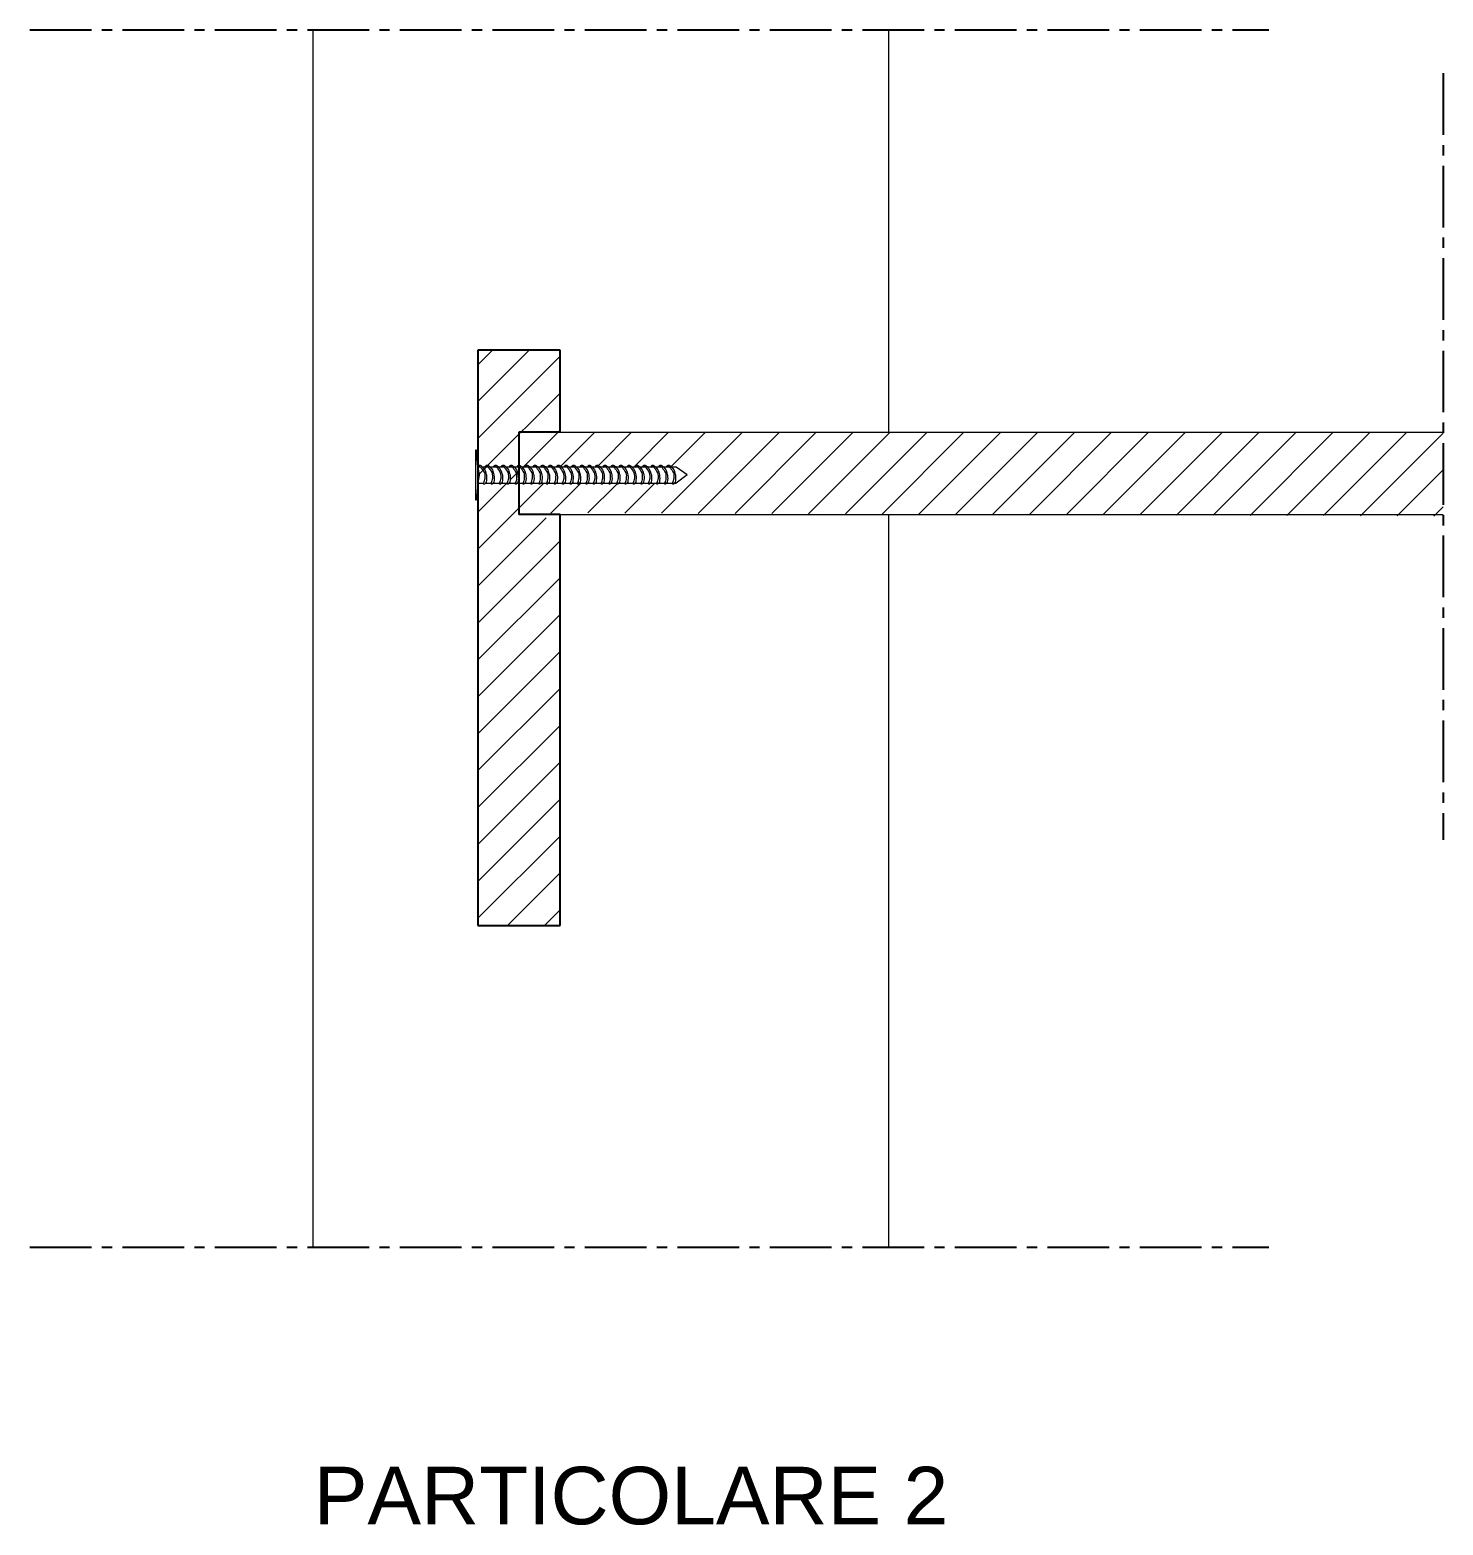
# Model space of a CAD drawing. Header units: centimetres. Extents: x 917 to 2835, y -35184 to -3253.
# Drawn here: x 916.71 to 933.89, y -3344.57 to -3326.37 of the extents above; entities that cross this region are included whole.
import ezdxf

# ---------------------------------------------------------------- set-up
doc = ezdxf.new("R2010")
doc.units = ezdxf.units.CM
doc.linetypes.add('CENTER2', pattern=[1.125, 0.75, -0.125, 0.125, -0.125])
for name, color, linetype, lineweight in [('A-SECT C-MCUT', 9, 'Continuous', 25), ('mobili', 7, 'Continuous', 20), ('sezione', 2, 'Continuous', 25), ('viti', 3, 'Continuous', 20)]:
    doc.layers.add(name, color=color, linetype=linetype, lineweight=lineweight)
doc.layers.add('G-ANNO-TEXT', color=3, linetype='Continuous')
doc.styles.add('stile2', font='calibril.ttf', dxfattribs={"height": 0.5})

msp = doc.modelspace()

# ---------------------------------------------------------------- hatches: boundary and pattern name
at = {"layer": 'mobili'}
h = msp.add_hatch(dxfattribs=at)
h.set_pattern_fill('ANSI31', color=256, scale=0.1)
edge = h.paths.add_edge_path()
edge.add_line((923.153, -3332.31), (922.653, -3332.31))
edge.add_line((922.653, -3332.31), (922.653, -3331.693))
edge.add_line((922.653, -3331.693), (922.498, -3331.693))
edge.add_line((922.498, -3331.693), (922.523, -3331.723))
edge.add_line((922.523, -3331.723), (922.532, -3331.743))
edge.add_line((922.532, -3331.743), (922.54, -3331.77))
edge.add_line((922.54, -3331.77), (922.545, -3331.788))
edge.add_line((922.545, -3331.788), (922.548, -3331.829))
edge.add_line((922.548, -3331.829), (922.546, -3331.852))
edge.add_line((922.546, -3331.852), (922.543, -3331.876))
edge.add_line((922.543, -3331.876), (922.523, -3331.907))
edge.add_line((922.523, -3331.907), (922.501, -3331.891))
edge.add_line((922.501, -3331.891), (922.512, -3331.885))
edge.add_line((922.512, -3331.885), (922.516, -3331.874))
edge.add_line((922.516, -3331.874), (922.52, -3331.86))
edge.add_line((922.52, -3331.86), (922.524, -3331.845))
edge.add_line((922.524, -3331.845), (922.526, -3331.833))
edge.add_line((922.526, -3331.833), (922.527, -3331.798))
edge.add_line((922.527, -3331.798), (922.524, -3331.778))
edge.add_line((922.524, -3331.778), (922.521, -3331.764))
edge.add_line((922.521, -3331.764), (922.51, -3331.745))
edge.add_line((922.51, -3331.745), (922.5, -3331.727))
edge.add_line((922.5, -3331.727), (922.488, -3331.713))
edge.add_line((922.488, -3331.713), (922.479, -3331.698))
edge.add_line((922.479, -3331.698), (922.475, -3331.693))
edge.add_line((922.475, -3331.693), (922.404, -3331.693))
edge.add_line((922.404, -3331.693), (922.429, -3331.723))
edge.add_line((922.429, -3331.723), (922.439, -3331.743))
edge.add_line((922.439, -3331.743), (922.447, -3331.77))
edge.add_line((922.447, -3331.77), (922.452, -3331.788))
edge.add_line((922.452, -3331.788), (922.455, -3331.829))
edge.add_line((922.455, -3331.829), (922.453, -3331.852))
edge.add_line((922.453, -3331.852), (922.45, -3331.876))
edge.add_line((922.45, -3331.876), (922.43, -3331.907))
edge.add_line((922.43, -3331.907), (922.408, -3331.891))
edge.add_line((922.408, -3331.891), (922.418, -3331.885))
edge.add_line((922.418, -3331.885), (922.423, -3331.874))
edge.add_line((922.423, -3331.874), (922.426, -3331.86))
edge.add_line((922.426, -3331.86), (922.43, -3331.845))
edge.add_line((922.43, -3331.845), (922.433, -3331.833))
edge.add_line((922.433, -3331.833), (922.433, -3331.798))
edge.add_line((922.433, -3331.798), (922.431, -3331.778))
edge.add_line((922.431, -3331.778), (922.427, -3331.764))
edge.add_line((922.427, -3331.764), (922.416, -3331.745))
edge.add_line((922.416, -3331.745), (922.406, -3331.727))
edge.add_line((922.406, -3331.727), (922.395, -3331.713))
edge.add_line((922.395, -3331.713), (922.386, -3331.698))
edge.add_line((922.386, -3331.698), (922.382, -3331.693))
edge.add_line((922.382, -3331.693), (922.303, -3331.693))
edge.add_line((922.303, -3331.693), (922.328, -3331.723))
edge.add_line((922.328, -3331.723), (922.337, -3331.743))
edge.add_line((922.337, -3331.743), (922.345, -3331.77))
edge.add_line((922.345, -3331.77), (922.35, -3331.788))
edge.add_line((922.35, -3331.788), (922.353, -3331.829))
edge.add_line((922.353, -3331.829), (922.351, -3331.852))
edge.add_line((922.351, -3331.852), (922.348, -3331.876))
edge.add_line((922.348, -3331.876), (922.328, -3331.907))
edge.add_line((922.328, -3331.907), (922.306, -3331.891))
edge.add_line((922.306, -3331.891), (922.317, -3331.885))
edge.add_line((922.317, -3331.885), (922.321, -3331.874))
edge.add_line((922.321, -3331.874), (922.324, -3331.86))
edge.add_line((922.324, -3331.86), (922.328, -3331.845))
edge.add_line((922.328, -3331.845), (922.331, -3331.833))
edge.add_line((922.331, -3331.833), (922.332, -3331.798))
edge.add_line((922.332, -3331.798), (922.329, -3331.778))
edge.add_line((922.329, -3331.778), (922.326, -3331.764))
edge.add_line((922.326, -3331.764), (922.315, -3331.745))
edge.add_line((922.315, -3331.745), (922.305, -3331.727))
edge.add_line((922.305, -3331.727), (922.293, -3331.713))
edge.add_line((922.293, -3331.713), (922.284, -3331.698))
edge.add_line((922.284, -3331.698), (922.28, -3331.693))
edge.add_line((922.28, -3331.693), (922.244, -3331.693))
edge.add_line((922.244, -3331.693), (922.253, -3331.672))
edge.add_line((922.253, -3331.672), (922.27, -3331.668))
edge.add_line((922.27, -3331.668), (922.285, -3331.675))
edge.add_line((922.285, -3331.675), (922.297, -3331.688))
edge.add_line((922.297, -3331.688), (922.301, -3331.693))
edge.add_line((922.301, -3331.693), (922.346, -3331.693))
edge.add_line((922.346, -3331.693), (922.355, -3331.672))
edge.add_line((922.355, -3331.672), (922.372, -3331.668))
edge.add_line((922.372, -3331.668), (922.387, -3331.675))
edge.add_line((922.387, -3331.675), (922.399, -3331.688))
edge.add_line((922.399, -3331.688), (922.403, -3331.693))
edge.add_line((922.403, -3331.693), (922.439, -3331.693))
edge.add_line((922.439, -3331.693), (922.449, -3331.672))
edge.add_line((922.449, -3331.672), (922.465, -3331.668))
edge.add_line((922.465, -3331.668), (922.48, -3331.675))
edge.add_line((922.48, -3331.675), (922.492, -3331.688))
edge.add_line((922.492, -3331.688), (922.496, -3331.693))
edge.add_line((922.496, -3331.693), (922.633, -3331.693))
edge.add_line((922.633, -3331.693), (922.653, -3331.682))
edge.add_line((922.653, -3331.682), (922.653, -3331.27))
edge.add_line((922.653, -3331.27), (923.153, -3331.27))
edge.add_line((923.153, -3331.27), (923.153, -3330.27))
edge.add_line((923.153, -3330.27), (922.153, -3330.27))
edge.add_line((922.153, -3330.27), (922.153, -3331.693))
edge.add_arc((921.934, -3331.79), 0.239, -24.0633, 24.0633, ccw=False)
edge.add_line((922.153, -3331.888), (922.153, -3337.27))
edge.add_line((922.153, -3337.27), (923.153, -3337.27))
edge.add_line((923.153, -3337.27), (923.153, -3332.31))
h.paths.add_polyline_path([(933.893, -3332.289), (933.893, -3331.27), (922.653, -3331.27), (922.653, -3331.654), (922.684, -3331.688), (922.689, -3331.693), (922.712, -3331.693), (922.755, -3331.663), (922.767, -3331.675), (922.787, -3331.693), (922.81, -3331.693), (922.853, -3331.663), (922.865, -3331.675), (922.885, -3331.693), (922.902, -3331.693), (922.945, -3331.663), (922.957, -3331.675), (922.977, -3331.693), (922.998, -3331.693), (923.04, -3331.663), (923.052, -3331.675), (923.073, -3331.693), (923.095, -3331.693), (923.138, -3331.663), (923.15, -3331.675), (923.171, -3331.693), (923.189, -3331.693), (923.231, -3331.663), (923.243, -3331.675), (923.264, -3331.693), (923.279, -3331.693), (923.322, -3331.663), (923.334, -3331.675), (923.354, -3331.693), (923.382, -3331.693), (923.424, -3331.663), (923.436, -3331.675), (923.457, -3331.693), (923.472, -3331.693), (923.515, -3331.663), (923.527, -3331.675), (923.547, -3331.693), (923.568, -3331.693), (923.61, -3331.663), (923.622, -3331.675), (923.643, -3331.693), (923.662, -3331.693), (923.704, -3331.663), (923.716, -3331.675), (923.737, -3331.693), (923.758, -3331.693), (923.801, -3331.663), (923.812, -3331.675), (923.833, -3331.693), (923.857, -3331.693), (923.899, -3331.663), (923.911, -3331.675), (923.932, -3331.693), (923.955, -3331.693), (923.998, -3331.663), (924.01, -3331.675), (924.03, -3331.693), (924.051, -3331.693), (924.094, -3331.663), (924.106, -3331.675), (924.126, -3331.693), (924.142, -3331.693), (924.185, -3331.663), (924.197, -3331.675), (924.217, -3331.693), (924.242, -3331.693), (924.285, -3331.663), (924.297, -3331.675), (924.317, -3331.693), (924.338, -3331.693), (924.381, -3331.663), (924.393, -3331.675), (924.413, -3331.693), (924.435, -3331.693), (924.478, -3331.663), (924.49, -3331.675), (924.51, -3331.693), (924.564, -3331.693), (924.7, -3331.789), (924.532, -3331.911), (924.543, -3331.895), (924.533, -3331.903), (924.457, -3331.89), (924.457, -3331.888), (924.45, -3331.888), (924.446, -3331.895), (924.437, -3331.903), (924.361, -3331.89), (924.361, -3331.888), (924.354, -3331.888), (924.35, -3331.895), (924.34, -3331.903), (924.261, -3331.89), (924.261, -3331.888), (924.254, -3331.888), (924.25, -3331.895), (924.241, -3331.903), (924.162, -3331.89), (924.159, -3331.895), (924.15, -3331.903), (924.074, -3331.89), (924.074, -3331.888), (924.067, -3331.888), (924.063, -3331.895), (924.053, -3331.903), (923.976, -3331.89), (923.976, -3331.888), (923.969, -3331.888), (923.964, -3331.895), (923.955, -3331.903), (923.877, -3331.89), (923.877, -3331.888), (923.87, -3331.888), (923.865, -3331.895), (923.856, -3331.903), (923.78, -3331.89), (923.781, -3331.888), (923.774, -3331.888), (923.769, -3331.895), (923.76, -3331.903), (923.685, -3331.891), (923.685, -3331.888), (923.68, -3331.888), (923.675, -3331.895), (923.666, -3331.903), (923.591, -3331.891), (923.591, -3331.888), (923.584, -3331.888), (923.58, -3331.895), (923.57, -3331.903), (923.492, -3331.89), (923.489, -3331.895), (923.48, -3331.903), (923.468, -3331.901), (923.469, -3331.897), (923.463, -3331.888), (923.391, -3331.888), (923.387, -3331.895), (923.378, -3331.903), (923.299, -3331.89), (923.296, -3331.895), (923.287, -3331.903), (923.206, -3331.89), (923.203, -3331.895), (923.194, -3331.903), (923.116, -3331.89), (923.117, -3331.888), (923.11, -3331.888), (923.105, -3331.895), (923.096, -3331.903), (923.084, -3331.901), (923.085, -3331.897), (923.079, -3331.888), (923.014, -3331.888), (923.01, -3331.895), (923.001, -3331.903), (922.921, -3331.89), (922.918, -3331.895), (922.909, -3331.903), (922.831, -3331.89), (922.831, -3331.888), (922.824, -3331.888), (922.82, -3331.895), (922.811, -3331.903), (922.735, -3331.89), (922.735, -3331.888), (922.728, -3331.888), (922.724, -3331.895), (922.714, -3331.903), (922.653, -3331.893), (922.653, -3332.27), (923.153, -3332.25)])

# ---------------------------------------------------------------- linework, layer by layer
at = {"layer": 'A-SECT C-MCUT', "linetype": 'CENTER2'}
for p, q in [((916.706, -3326.374), (931.773, -3326.374)), ((933.893, -3326.902), (933.893, -3336.23)), ((916.706, -3341.184), (931.773, -3341.184))]:
    msp.add_line(p, q, dxfattribs=at)
at = {"layer": 'mobili'}
for p, q in [((920.153, -3331.679), (920.153, -3326.374)), ((927.153, -3331.27), (927.153, -3326.374)), ((922.653, -3331.27), (922.653, -3332.27)), ((922.653, -3331.27), (933.893, -3331.27)), ((920.153, -3341.184), (920.153, -3331.679)), ((922.653, -3332.27), (933.893, -3332.27)), ((927.153, -3341.184), (927.153, -3332.27))]:
    msp.add_line(p, q, dxfattribs=at)
at = {"layer": 'sezione'}
for p, q in [((922.153, -3330.27), (922.153, -3337.27)), ((923.153, -3330.27), (922.153, -3330.27)), ((923.153, -3331.27), (923.153, -3330.27)), ((923.153, -3331.27), (922.653, -3331.27)), ((922.653, -3331.27), (922.653, -3332.27)), ((923.153, -3332.27), (922.653, -3332.27)), ((923.153, -3337.27), (923.153, -3332.27)), ((922.153, -3337.27), (923.153, -3337.27))]:
    msp.add_line(p, q, dxfattribs=at)
at = {"layer": 'viti'}
for p, q in [((922.125, -3331.488), (922.125, -3332.093)), ((922.139, -3331.488), (922.125, -3331.488)), ((922.153, -3331.693), (922.139, -3331.488)), ((922.187, -3331.693), (922.153, -3331.693)), ((924.564, -3331.693), (922.209, -3331.693)), ((924.7, -3331.789), (924.564, -3331.693)), ((924.7, -3331.789), (924.564, -3331.888)), ((922.153, -3331.888), (922.139, -3332.093)), ((922.153, -3331.888), (922.219, -3331.888)), ((922.248, -3331.888), (924.564, -3331.888)), ((922.125, -3332.093), (922.139, -3332.093))]:
    msp.add_line(p, q, dxfattribs=at)
for points in [[(922.153, -3331.693), (922.155, -3331.684), (922.157, -3331.679), (922.162, -3331.675), (922.168, -3331.67), (922.174, -3331.669), (922.181, -3331.67), (922.189, -3331.674), (922.197, -3331.681), (922.204, -3331.688), (922.215, -3331.699), (922.226, -3331.712), (922.237, -3331.727), (922.245, -3331.743), (922.252, -3331.77), (922.257, -3331.788), (922.259, -3331.812), (922.26, -3331.832), (922.258, -3331.852), (922.255, -3331.876), (922.244, -3331.895), (922.234, -3331.903), (922.229, -3331.902), (922.226, -3331.9), (922.224, -3331.898), (922.221, -3331.894), (922.219, -3331.889), (922.219, -3331.888)], [(922.246, -3331.693), (922.248, -3331.684), (922.25, -3331.679), (922.254, -3331.675), (922.261, -3331.67), (922.266, -3331.669), (922.274, -3331.67), (922.282, -3331.674), (922.29, -3331.681), (922.297, -3331.688), (922.308, -3331.699), (922.319, -3331.712), (922.33, -3331.727), (922.337, -3331.743), (922.345, -3331.77), (922.35, -3331.788), (922.352, -3331.812), (922.353, -3331.832), (922.351, -3331.852), (922.348, -3331.876), (922.336, -3331.895), (922.327, -3331.903), (922.322, -3331.902), (922.318, -3331.9), (922.317, -3331.898), (922.314, -3331.894), (922.312, -3331.889), (922.312, -3331.888)], [(922.347, -3331.693), (922.35, -3331.684), (922.352, -3331.679), (922.356, -3331.675), (922.363, -3331.67), (922.368, -3331.669), (922.376, -3331.67), (922.384, -3331.674), (922.392, -3331.681), (922.399, -3331.688), (922.41, -3331.699), (922.421, -3331.712), (922.431, -3331.727), (922.439, -3331.743), (922.447, -3331.77), (922.452, -3331.788), (922.454, -3331.812), (922.455, -3331.832), (922.453, -3331.852), (922.45, -3331.876), (922.438, -3331.895), (922.429, -3331.903), (922.423, -3331.902), (922.42, -3331.9), (922.418, -3331.898), (922.416, -3331.894), (922.414, -3331.889), (922.414, -3331.888)], [(922.441, -3331.693), (922.443, -3331.684), (922.445, -3331.679), (922.45, -3331.675), (922.456, -3331.67), (922.461, -3331.669), (922.469, -3331.67), (922.477, -3331.674), (922.485, -3331.681), (922.492, -3331.688), (922.503, -3331.699), (922.514, -3331.712), (922.525, -3331.727), (922.532, -3331.743), (922.54, -3331.77), (922.545, -3331.788), (922.547, -3331.812), (922.548, -3331.832), (922.546, -3331.852), (922.543, -3331.876), (922.531, -3331.895), (922.522, -3331.903), (922.517, -3331.902), (922.514, -3331.9), (922.512, -3331.898), (922.509, -3331.894), (922.507, -3331.889), (922.507, -3331.888)], [(922.539, -3331.693), (922.541, -3331.684), (922.544, -3331.679), (922.548, -3331.675), (922.555, -3331.67), (922.56, -3331.669), (922.567, -3331.67), (922.576, -3331.674), (922.584, -3331.681), (922.591, -3331.688), (922.602, -3331.699), (922.612, -3331.712), (922.623, -3331.727), (922.631, -3331.743), (922.638, -3331.77), (922.644, -3331.788), (922.646, -3331.812), (922.647, -3331.832), (922.645, -3331.852), (922.641, -3331.876), (922.63, -3331.895), (922.621, -3331.903), (922.615, -3331.902), (922.612, -3331.9), (922.61, -3331.898), (922.608, -3331.894), (922.606, -3331.889), (922.605, -3331.888)], [(922.633, -3331.693), (922.635, -3331.684), (922.638, -3331.679), (922.642, -3331.675), (922.649, -3331.67), (922.654, -3331.669), (922.661, -3331.67), (922.669, -3331.674), (922.677, -3331.681), (922.684, -3331.688), (922.696, -3331.699), (922.706, -3331.712), (922.717, -3331.727), (922.725, -3331.743), (922.732, -3331.77), (922.737, -3331.788), (922.739, -3331.812), (922.74, -3331.832), (922.738, -3331.852), (922.735, -3331.876), (922.724, -3331.895), (922.714, -3331.903), (922.709, -3331.902), (922.706, -3331.9), (922.704, -3331.898), (922.701, -3331.894), (922.7, -3331.889), (922.699, -3331.888)], [(922.729, -3331.693), (922.731, -3331.684), (922.734, -3331.679), (922.738, -3331.675), (922.745, -3331.67), (922.75, -3331.669), (922.758, -3331.67), (922.766, -3331.674), (922.774, -3331.681), (922.781, -3331.688), (922.792, -3331.699), (922.802, -3331.712), (922.813, -3331.727), (922.821, -3331.743), (922.828, -3331.77), (922.834, -3331.788), (922.836, -3331.812), (922.837, -3331.832), (922.835, -3331.852), (922.831, -3331.876), (922.82, -3331.895), (922.811, -3331.903), (922.805, -3331.902), (922.802, -3331.9), (922.8, -3331.898), (922.798, -3331.894), (922.796, -3331.889), (922.795, -3331.888)], [(922.827, -3331.693), (922.83, -3331.684), (922.832, -3331.679), (922.836, -3331.675), (922.843, -3331.67), (922.848, -3331.669), (922.856, -3331.67), (922.864, -3331.674), (922.872, -3331.681), (922.879, -3331.688), (922.89, -3331.699), (922.901, -3331.712), (922.911, -3331.727), (922.919, -3331.743), (922.927, -3331.77), (922.932, -3331.788), (922.934, -3331.812), (922.935, -3331.832), (922.933, -3331.852), (922.93, -3331.876), (922.918, -3331.895), (922.909, -3331.903), (922.903, -3331.902), (922.9, -3331.9), (922.898, -3331.898), (922.896, -3331.894), (922.894, -3331.889), (922.894, -3331.888)], [(922.919, -3331.693), (922.922, -3331.684), (922.924, -3331.679), (922.928, -3331.675), (922.935, -3331.67), (922.94, -3331.669), (922.948, -3331.67), (922.956, -3331.674), (922.964, -3331.681), (922.971, -3331.688), (922.982, -3331.699), (922.993, -3331.712), (923.003, -3331.727), (923.011, -3331.743), (923.019, -3331.77), (923.024, -3331.788), (923.026, -3331.812), (923.027, -3331.832), (923.025, -3331.852), (923.022, -3331.876), (923.01, -3331.895), (923.001, -3331.903), (922.995, -3331.902), (922.992, -3331.9), (922.99, -3331.898), (922.988, -3331.894), (922.986, -3331.889), (922.986, -3331.888)], [(923.015, -3331.693), (923.017, -3331.684), (923.019, -3331.679), (923.023, -3331.675), (923.03, -3331.67), (923.035, -3331.669), (923.043, -3331.67), (923.051, -3331.674), (923.059, -3331.681), (923.066, -3331.688), (923.077, -3331.699), (923.088, -3331.712), (923.099, -3331.727), (923.106, -3331.743), (923.114, -3331.77), (923.119, -3331.788), (923.121, -3331.812), (923.122, -3331.832), (923.12, -3331.852), (923.117, -3331.876), (923.105, -3331.895), (923.096, -3331.903), (923.09, -3331.902), (923.087, -3331.9), (923.085, -3331.898), (923.083, -3331.894), (923.081, -3331.889), (923.081, -3331.888)], [(923.113, -3331.693), (923.115, -3331.684), (923.117, -3331.679), (923.121, -3331.675), (923.128, -3331.67), (923.133, -3331.669), (923.141, -3331.67), (923.149, -3331.674), (923.157, -3331.681), (923.164, -3331.688), (923.175, -3331.699), (923.186, -3331.712), (923.196, -3331.727), (923.204, -3331.743), (923.212, -3331.77), (923.217, -3331.788), (923.219, -3331.812), (923.22, -3331.832), (923.218, -3331.852), (923.215, -3331.876), (923.203, -3331.895), (923.194, -3331.903), (923.188, -3331.902), (923.185, -3331.9), (923.183, -3331.898), (923.181, -3331.894), (923.179, -3331.889), (923.179, -3331.888)], [(923.206, -3331.693), (923.208, -3331.684), (923.21, -3331.679), (923.214, -3331.675), (923.221, -3331.67), (923.226, -3331.669), (923.234, -3331.67), (923.242, -3331.674), (923.25, -3331.681), (923.257, -3331.688), (923.268, -3331.699), (923.279, -3331.712), (923.29, -3331.727), (923.297, -3331.743), (923.305, -3331.77), (923.31, -3331.788), (923.312, -3331.812), (923.313, -3331.832), (923.311, -3331.852), (923.308, -3331.876), (923.296, -3331.895), (923.287, -3331.903), (923.281, -3331.902), (923.278, -3331.9), (923.276, -3331.898), (923.274, -3331.894), (923.272, -3331.889), (923.272, -3331.888)], [(923.296, -3331.693), (923.298, -3331.684), (923.301, -3331.679), (923.305, -3331.675), (923.312, -3331.67), (923.317, -3331.669), (923.324, -3331.67), (923.333, -3331.674), (923.341, -3331.681), (923.347, -3331.688), (923.359, -3331.699), (923.369, -3331.712), (923.38, -3331.727), (923.388, -3331.743), (923.395, -3331.77), (923.4, -3331.788), (923.402, -3331.812), (923.403, -3331.832), (923.402, -3331.852), (923.398, -3331.876), (923.387, -3331.895), (923.378, -3331.903), (923.372, -3331.902), (923.369, -3331.9), (923.367, -3331.898), (923.365, -3331.894), (923.363, -3331.889), (923.362, -3331.888)], [(923.399, -3331.693), (923.401, -3331.684), (923.403, -3331.679), (923.408, -3331.675), (923.414, -3331.67), (923.419, -3331.669), (923.427, -3331.67), (923.435, -3331.674), (923.443, -3331.681), (923.45, -3331.688), (923.461, -3331.699), (923.472, -3331.712), (923.483, -3331.727), (923.49, -3331.743), (923.498, -3331.77), (923.503, -3331.788), (923.505, -3331.812), (923.506, -3331.832), (923.504, -3331.852), (923.501, -3331.876), (923.489, -3331.895), (923.48, -3331.903), (923.475, -3331.902), (923.472, -3331.9), (923.47, -3331.898), (923.467, -3331.894), (923.465, -3331.889), (923.465, -3331.888)], [(923.489, -3331.693), (923.491, -3331.684), (923.494, -3331.679), (923.498, -3331.675), (923.505, -3331.67), (923.51, -3331.669), (923.517, -3331.67), (923.525, -3331.674), (923.533, -3331.681), (923.54, -3331.688), (923.552, -3331.699), (923.562, -3331.712), (923.573, -3331.727), (923.581, -3331.743), (923.588, -3331.77), (923.593, -3331.788), (923.595, -3331.812), (923.596, -3331.832), (923.594, -3331.852), (923.591, -3331.876), (923.58, -3331.895), (923.57, -3331.903), (923.565, -3331.902), (923.562, -3331.9), (923.56, -3331.898), (923.557, -3331.894), (923.556, -3331.889), (923.555, -3331.888)], [(923.585, -3331.693), (923.587, -3331.684), (923.589, -3331.679), (923.593, -3331.675), (923.6, -3331.67), (923.605, -3331.669), (923.613, -3331.67), (923.621, -3331.674), (923.629, -3331.681), (923.636, -3331.688), (923.647, -3331.699), (923.658, -3331.712), (923.668, -3331.727), (923.676, -3331.743), (923.684, -3331.77), (923.689, -3331.788), (923.691, -3331.812), (923.692, -3331.832), (923.69, -3331.852), (923.687, -3331.876), (923.675, -3331.895), (923.666, -3331.903), (923.66, -3331.902), (923.657, -3331.9), (923.655, -3331.898), (923.653, -3331.894), (923.651, -3331.889), (923.651, -3331.888)], [(923.679, -3331.693), (923.681, -3331.684), (923.683, -3331.679), (923.687, -3331.675), (923.694, -3331.67), (923.699, -3331.669), (923.707, -3331.67), (923.715, -3331.674), (923.723, -3331.681), (923.73, -3331.688), (923.741, -3331.699), (923.752, -3331.712), (923.762, -3331.727), (923.77, -3331.743), (923.778, -3331.77), (923.783, -3331.788), (923.785, -3331.812), (923.786, -3331.832), (923.784, -3331.852), (923.781, -3331.876), (923.769, -3331.895), (923.76, -3331.903), (923.754, -3331.902), (923.751, -3331.9), (923.749, -3331.898), (923.747, -3331.894), (923.745, -3331.889), (923.745, -3331.888)], [(923.775, -3331.693), (923.777, -3331.684), (923.779, -3331.679), (923.784, -3331.675), (923.79, -3331.67), (923.796, -3331.669), (923.803, -3331.67), (923.811, -3331.674), (923.819, -3331.681), (923.826, -3331.688), (923.837, -3331.699), (923.848, -3331.712), (923.859, -3331.727), (923.867, -3331.743), (923.874, -3331.77), (923.879, -3331.788), (923.881, -3331.812), (923.882, -3331.832), (923.88, -3331.852), (923.877, -3331.876), (923.865, -3331.895), (923.856, -3331.903), (923.851, -3331.902), (923.848, -3331.9), (923.846, -3331.898), (923.843, -3331.894), (923.841, -3331.889), (923.841, -3331.888)], [(923.874, -3331.693), (923.876, -3331.684), (923.878, -3331.679), (923.882, -3331.675), (923.889, -3331.67), (923.894, -3331.669), (923.902, -3331.67), (923.91, -3331.674), (923.918, -3331.681), (923.925, -3331.688), (923.936, -3331.699), (923.947, -3331.712), (923.958, -3331.727), (923.965, -3331.743), (923.973, -3331.77), (923.978, -3331.788), (923.98, -3331.812), (923.981, -3331.832), (923.979, -3331.852), (923.976, -3331.876), (923.964, -3331.895), (923.955, -3331.903), (923.949, -3331.902), (923.946, -3331.9), (923.945, -3331.898), (923.942, -3331.894), (923.94, -3331.889), (923.94, -3331.888)], [(923.972, -3331.693), (923.974, -3331.684), (923.977, -3331.679), (923.981, -3331.675), (923.988, -3331.67), (923.993, -3331.669), (924, -3331.67), (924.008, -3331.674), (924.017, -3331.681), (924.023, -3331.688), (924.035, -3331.699), (924.045, -3331.712), (924.056, -3331.727), (924.064, -3331.743), (924.071, -3331.77), (924.076, -3331.788), (924.078, -3331.812), (924.079, -3331.832), (924.077, -3331.852), (924.074, -3331.876), (924.063, -3331.895), (924.053, -3331.903), (924.048, -3331.902), (924.045, -3331.9), (924.043, -3331.898), (924.041, -3331.894), (924.039, -3331.889), (924.038, -3331.888)], [(924.068, -3331.693), (924.07, -3331.684), (924.073, -3331.679), (924.077, -3331.675), (924.084, -3331.67), (924.089, -3331.669), (924.097, -3331.67), (924.105, -3331.674), (924.113, -3331.681), (924.12, -3331.688), (924.131, -3331.699), (924.141, -3331.712), (924.152, -3331.727), (924.16, -3331.743), (924.167, -3331.77), (924.173, -3331.788), (924.175, -3331.812), (924.176, -3331.832), (924.174, -3331.852), (924.17, -3331.876), (924.159, -3331.895), (924.15, -3331.903), (924.144, -3331.902), (924.141, -3331.9), (924.139, -3331.898), (924.137, -3331.894), (924.135, -3331.889), (924.134, -3331.888)], [(924.159, -3331.693), (924.161, -3331.684), (924.164, -3331.679), (924.168, -3331.675), (924.175, -3331.67), (924.18, -3331.669), (924.187, -3331.67), (924.196, -3331.674), (924.204, -3331.681), (924.211, -3331.688), (924.222, -3331.699), (924.232, -3331.712), (924.243, -3331.727), (924.251, -3331.743), (924.258, -3331.77), (924.264, -3331.788), (924.266, -3331.812), (924.267, -3331.832), (924.265, -3331.852), (924.261, -3331.876), (924.25, -3331.895), (924.241, -3331.903), (924.235, -3331.902), (924.232, -3331.9), (924.23, -3331.898), (924.228, -3331.894), (924.226, -3331.889), (924.225, -3331.888)], [(924.259, -3331.693), (924.261, -3331.684), (924.264, -3331.679), (924.268, -3331.675), (924.275, -3331.67), (924.28, -3331.669), (924.287, -3331.67), (924.295, -3331.674), (924.304, -3331.681), (924.31, -3331.688), (924.322, -3331.699), (924.332, -3331.712), (924.343, -3331.727), (924.351, -3331.743), (924.358, -3331.77), (924.363, -3331.788), (924.365, -3331.812), (924.366, -3331.832), (924.364, -3331.852), (924.361, -3331.876), (924.35, -3331.895), (924.34, -3331.903), (924.335, -3331.902), (924.332, -3331.9), (924.33, -3331.898), (924.328, -3331.894), (924.326, -3331.889), (924.325, -3331.888)], [(924.355, -3331.693), (924.358, -3331.684), (924.36, -3331.679), (924.364, -3331.675), (924.371, -3331.67), (924.376, -3331.669), (924.384, -3331.67), (924.392, -3331.674), (924.4, -3331.681), (924.407, -3331.688), (924.418, -3331.699), (924.428, -3331.712), (924.439, -3331.727), (924.447, -3331.743), (924.454, -3331.77), (924.46, -3331.788), (924.462, -3331.812), (924.463, -3331.832), (924.461, -3331.852), (924.457, -3331.876), (924.446, -3331.895), (924.437, -3331.903), (924.431, -3331.902), (924.428, -3331.9), (924.426, -3331.898), (924.424, -3331.894), (924.422, -3331.889), (924.421, -3331.888)], [(924.452, -3331.693), (924.454, -3331.684), (924.456, -3331.679), (924.461, -3331.675), (924.467, -3331.67), (924.473, -3331.669), (924.48, -3331.67), (924.488, -3331.674), (924.496, -3331.681), (924.503, -3331.688), (924.514, -3331.699), (924.525, -3331.712), (924.536, -3331.727), (924.544, -3331.743), (924.551, -3331.77), (924.556, -3331.788), (924.558, -3331.812), (924.559, -3331.832), (924.557, -3331.852), (924.554, -3331.876), (924.543, -3331.895), (924.533, -3331.903), (924.528, -3331.902), (924.525, -3331.9), (924.523, -3331.898), (924.52, -3331.894), (924.518, -3331.889), (924.518, -3331.888)], [(922.153, -3331.693), (922.163, -3331.687), (922.168, -3331.687), (922.175, -3331.687), (922.179, -3331.687), (922.183, -3331.689), (922.186, -3331.691), (922.191, -3331.698), (922.196, -3331.706), (922.202, -3331.716), (922.212, -3331.727), (922.222, -3331.745), (922.233, -3331.764), (922.237, -3331.778), (922.239, -3331.798), (922.239, -3331.812), (922.239, -3331.833), (922.236, -3331.845), (922.232, -3331.86), (922.228, -3331.874), (922.224, -3331.885), (922.219, -3331.888)], [(922.246, -3331.693), (922.256, -3331.687), (922.261, -3331.687), (922.268, -3331.687), (922.272, -3331.687), (922.276, -3331.689), (922.279, -3331.691), (922.284, -3331.698), (922.289, -3331.706), (922.295, -3331.716), (922.305, -3331.727), (922.315, -3331.745), (922.326, -3331.764), (922.329, -3331.778), (922.332, -3331.798), (922.331, -3331.812), (922.331, -3331.833), (922.328, -3331.845), (922.324, -3331.86), (922.321, -3331.874), (922.317, -3331.885), (922.312, -3331.888)], [(922.347, -3331.693), (922.357, -3331.687), (922.363, -3331.687), (922.37, -3331.687), (922.374, -3331.687), (922.377, -3331.689), (922.381, -3331.691), (922.386, -3331.698), (922.391, -3331.706), (922.397, -3331.716), (922.406, -3331.727), (922.416, -3331.745), (922.427, -3331.764), (922.431, -3331.778), (922.433, -3331.798), (922.433, -3331.812), (922.433, -3331.833), (922.43, -3331.845), (922.426, -3331.86), (922.423, -3331.874), (922.418, -3331.885), (922.414, -3331.888)], [(922.441, -3331.693), (922.451, -3331.687), (922.456, -3331.687), (922.463, -3331.687), (922.467, -3331.687), (922.471, -3331.689), (922.474, -3331.691), (922.479, -3331.698), (922.484, -3331.706), (922.49, -3331.716), (922.5, -3331.727), (922.51, -3331.745), (922.521, -3331.764), (922.524, -3331.778), (922.527, -3331.798), (922.527, -3331.812), (922.526, -3331.833), (922.524, -3331.845), (922.52, -3331.86), (922.516, -3331.874), (922.512, -3331.885), (922.507, -3331.888)], [(922.539, -3331.693), (922.549, -3331.687), (922.555, -3331.687), (922.561, -3331.687), (922.565, -3331.687), (922.569, -3331.689), (922.573, -3331.691), (922.578, -3331.698), (922.582, -3331.706), (922.589, -3331.716), (922.598, -3331.727), (922.608, -3331.745), (922.619, -3331.764), (922.623, -3331.778), (922.625, -3331.798), (922.625, -3331.812), (922.625, -3331.833), (922.622, -3331.845), (922.618, -3331.86), (922.615, -3331.874), (922.61, -3331.885), (922.605, -3331.888)], [(922.633, -3331.693), (922.643, -3331.687), (922.648, -3331.687), (922.655, -3331.687), (922.659, -3331.687), (922.663, -3331.689), (922.666, -3331.691), (922.671, -3331.698), (922.676, -3331.706), (922.683, -3331.716), (922.692, -3331.727), (922.702, -3331.745), (922.713, -3331.764), (922.717, -3331.778), (922.719, -3331.798), (922.719, -3331.812), (922.719, -3331.833), (922.716, -3331.845), (922.712, -3331.86), (922.708, -3331.874), (922.704, -3331.885), (922.699, -3331.888)], [(922.729, -3331.693), (922.739, -3331.687), (922.745, -3331.687), (922.752, -3331.687), (922.755, -3331.687), (922.759, -3331.689), (922.763, -3331.691), (922.768, -3331.698), (922.772, -3331.706), (922.779, -3331.716), (922.788, -3331.727), (922.798, -3331.745), (922.809, -3331.764), (922.813, -3331.778), (922.815, -3331.798), (922.815, -3331.812), (922.815, -3331.833), (922.812, -3331.845), (922.808, -3331.86), (922.805, -3331.874), (922.8, -3331.885), (922.795, -3331.888)], [(922.827, -3331.693), (922.837, -3331.687), (922.843, -3331.687), (922.85, -3331.687), (922.854, -3331.687), (922.857, -3331.689), (922.861, -3331.691), (922.866, -3331.698), (922.871, -3331.706), (922.877, -3331.716), (922.886, -3331.727), (922.896, -3331.745), (922.907, -3331.764), (922.911, -3331.778), (922.913, -3331.798), (922.913, -3331.812), (922.913, -3331.833), (922.91, -3331.845), (922.906, -3331.86), (922.903, -3331.874), (922.898, -3331.885), (922.894, -3331.888)], [(922.919, -3331.693), (922.929, -3331.687), (922.935, -3331.687), (922.942, -3331.687), (922.946, -3331.687), (922.95, -3331.689), (922.953, -3331.691), (922.958, -3331.698), (922.963, -3331.706), (922.969, -3331.716), (922.978, -3331.727), (922.988, -3331.745), (922.999, -3331.764), (923.003, -3331.778), (923.005, -3331.798), (923.005, -3331.812), (923.005, -3331.833), (923.002, -3331.845), (922.998, -3331.86), (922.995, -3331.874), (922.99, -3331.885), (922.986, -3331.888)], [(923.015, -3331.693), (923.025, -3331.687), (923.03, -3331.687), (923.037, -3331.687), (923.041, -3331.687), (923.045, -3331.689), (923.048, -3331.691), (923.053, -3331.698), (923.058, -3331.706), (923.064, -3331.716), (923.074, -3331.727), (923.083, -3331.745), (923.095, -3331.764), (923.098, -3331.778), (923.101, -3331.798), (923.1, -3331.812), (923.1, -3331.833), (923.097, -3331.845), (923.093, -3331.86), (923.09, -3331.874), (923.085, -3331.885), (923.081, -3331.888)], [(923.113, -3331.693), (923.122, -3331.687), (923.128, -3331.687), (923.135, -3331.687), (923.139, -3331.687), (923.143, -3331.689), (923.146, -3331.691), (923.151, -3331.698), (923.156, -3331.706), (923.162, -3331.716), (923.172, -3331.727), (923.181, -3331.745), (923.193, -3331.764), (923.196, -3331.778), (923.198, -3331.798), (923.198, -3331.812), (923.198, -3331.833), (923.195, -3331.845), (923.191, -3331.86), (923.188, -3331.874), (923.183, -3331.885), (923.179, -3331.888)], [(923.206, -3331.693), (923.216, -3331.687), (923.221, -3331.687), (923.228, -3331.687), (923.232, -3331.687), (923.236, -3331.689), (923.239, -3331.691), (923.244, -3331.698), (923.249, -3331.706), (923.255, -3331.716), (923.265, -3331.727), (923.274, -3331.745), (923.286, -3331.764), (923.289, -3331.778), (923.292, -3331.798), (923.291, -3331.812), (923.291, -3331.833), (923.288, -3331.845), (923.284, -3331.86), (923.281, -3331.874), (923.276, -3331.885), (923.272, -3331.888)], [(923.296, -3331.693), (923.306, -3331.687), (923.311, -3331.687), (923.318, -3331.687), (923.322, -3331.687), (923.326, -3331.689), (923.33, -3331.691), (923.335, -3331.698), (923.339, -3331.706), (923.346, -3331.716), (923.355, -3331.727), (923.365, -3331.745), (923.376, -3331.764), (923.38, -3331.778), (923.382, -3331.798), (923.382, -3331.812), (923.382, -3331.833), (923.379, -3331.845), (923.375, -3331.86), (923.372, -3331.874), (923.367, -3331.885), (923.362, -3331.888)], [(923.399, -3331.693), (923.409, -3331.687), (923.414, -3331.687), (923.421, -3331.687), (923.425, -3331.687), (923.429, -3331.689), (923.432, -3331.691), (923.437, -3331.698), (923.442, -3331.706), (923.448, -3331.716), (923.458, -3331.727), (923.468, -3331.745), (923.479, -3331.764), (923.482, -3331.778), (923.485, -3331.798), (923.485, -3331.812), (923.484, -3331.833), (923.482, -3331.845), (923.478, -3331.86), (923.474, -3331.874), (923.47, -3331.885), (923.465, -3331.888)], [(923.489, -3331.693), (923.499, -3331.687), (923.504, -3331.687), (923.511, -3331.687), (923.515, -3331.687), (923.519, -3331.689), (923.522, -3331.691), (923.527, -3331.698), (923.532, -3331.706), (923.539, -3331.716), (923.548, -3331.727), (923.558, -3331.745), (923.569, -3331.764), (923.573, -3331.778), (923.575, -3331.798), (923.575, -3331.812), (923.575, -3331.833), (923.572, -3331.845), (923.568, -3331.86), (923.564, -3331.874), (923.56, -3331.885), (923.555, -3331.888)], [(923.585, -3331.693), (923.595, -3331.687), (923.6, -3331.687), (923.607, -3331.687), (923.611, -3331.687), (923.615, -3331.689), (923.618, -3331.691), (923.623, -3331.698), (923.628, -3331.706), (923.634, -3331.716), (923.644, -3331.727), (923.653, -3331.745), (923.665, -3331.764), (923.668, -3331.778), (923.67, -3331.798), (923.67, -3331.812), (923.67, -3331.833), (923.667, -3331.845), (923.663, -3331.86), (923.66, -3331.874), (923.655, -3331.885), (923.651, -3331.888)], [(923.679, -3331.693), (923.689, -3331.687), (923.694, -3331.687), (923.701, -3331.687), (923.705, -3331.687), (923.709, -3331.689), (923.712, -3331.691), (923.717, -3331.698), (923.722, -3331.706), (923.728, -3331.716), (923.738, -3331.727), (923.747, -3331.745), (923.759, -3331.764), (923.762, -3331.778), (923.764, -3331.798), (923.764, -3331.812), (923.764, -3331.833), (923.761, -3331.845), (923.757, -3331.86), (923.754, -3331.874), (923.749, -3331.885), (923.745, -3331.888)], [(923.775, -3331.693), (923.785, -3331.687), (923.79, -3331.687), (923.797, -3331.687), (923.801, -3331.687), (923.805, -3331.689), (923.808, -3331.691), (923.813, -3331.698), (923.818, -3331.706), (923.824, -3331.716), (923.834, -3331.727), (923.844, -3331.745), (923.855, -3331.764), (923.859, -3331.778), (923.861, -3331.798), (923.861, -3331.812), (923.86, -3331.833), (923.858, -3331.845), (923.854, -3331.86), (923.85, -3331.874), (923.846, -3331.885), (923.841, -3331.888)], [(923.874, -3331.693), (923.884, -3331.687), (923.889, -3331.687), (923.896, -3331.687), (923.9, -3331.687), (923.904, -3331.689), (923.907, -3331.691), (923.912, -3331.698), (923.917, -3331.706), (923.923, -3331.716), (923.933, -3331.727), (923.943, -3331.745), (923.954, -3331.764), (923.957, -3331.778), (923.96, -3331.798), (923.959, -3331.812), (923.959, -3331.833), (923.956, -3331.845), (923.952, -3331.86), (923.949, -3331.874), (923.945, -3331.885), (923.94, -3331.888)], [(923.972, -3331.693), (923.982, -3331.687), (923.987, -3331.687), (923.994, -3331.687), (923.998, -3331.687), (924.002, -3331.689), (924.005, -3331.691), (924.01, -3331.698), (924.015, -3331.706), (924.022, -3331.716), (924.031, -3331.727), (924.041, -3331.745), (924.052, -3331.764), (924.056, -3331.778), (924.058, -3331.798), (924.058, -3331.812), (924.058, -3331.833), (924.055, -3331.845), (924.051, -3331.86), (924.047, -3331.874), (924.043, -3331.885), (924.038, -3331.888)], [(924.068, -3331.693), (924.078, -3331.687), (924.084, -3331.687), (924.091, -3331.687), (924.094, -3331.687), (924.098, -3331.689), (924.102, -3331.691), (924.107, -3331.698), (924.111, -3331.706), (924.118, -3331.716), (924.127, -3331.727), (924.137, -3331.745), (924.148, -3331.764), (924.152, -3331.778), (924.154, -3331.798), (924.154, -3331.812), (924.154, -3331.833), (924.151, -3331.845), (924.147, -3331.86), (924.144, -3331.874), (924.139, -3331.885), (924.134, -3331.888)], [(924.159, -3331.693), (924.169, -3331.687), (924.175, -3331.687), (924.181, -3331.687), (924.185, -3331.687), (924.189, -3331.689), (924.193, -3331.691), (924.198, -3331.698), (924.202, -3331.706), (924.209, -3331.716), (924.218, -3331.727), (924.228, -3331.745), (924.239, -3331.764), (924.243, -3331.778), (924.245, -3331.798), (924.245, -3331.812), (924.245, -3331.833), (924.242, -3331.845), (924.238, -3331.86), (924.235, -3331.874), (924.23, -3331.885), (924.225, -3331.888)], [(924.259, -3331.693), (924.269, -3331.687), (924.274, -3331.687), (924.281, -3331.687), (924.285, -3331.687), (924.289, -3331.689), (924.292, -3331.691), (924.297, -3331.698), (924.302, -3331.706), (924.309, -3331.716), (924.318, -3331.727), (924.328, -3331.745), (924.339, -3331.764), (924.343, -3331.778), (924.345, -3331.798), (924.345, -3331.812), (924.345, -3331.833), (924.342, -3331.845), (924.338, -3331.86), (924.334, -3331.874), (924.33, -3331.885), (924.325, -3331.888)], [(924.355, -3331.693), (924.365, -3331.687), (924.371, -3331.687), (924.378, -3331.687), (924.381, -3331.687), (924.385, -3331.689), (924.389, -3331.691), (924.394, -3331.698), (924.398, -3331.706), (924.405, -3331.716), (924.414, -3331.727), (924.424, -3331.745), (924.435, -3331.764), (924.439, -3331.778), (924.441, -3331.798), (924.441, -3331.812), (924.441, -3331.833), (924.438, -3331.845), (924.434, -3331.86), (924.431, -3331.874), (924.426, -3331.885), (924.421, -3331.888)], [(924.452, -3331.693), (924.462, -3331.687), (924.467, -3331.687), (924.474, -3331.687), (924.478, -3331.687), (924.482, -3331.689), (924.485, -3331.691), (924.49, -3331.698), (924.495, -3331.706), (924.501, -3331.716), (924.511, -3331.727), (924.521, -3331.745), (924.532, -3331.764), (924.536, -3331.778), (924.538, -3331.798), (924.538, -3331.812), (924.538, -3331.833), (924.535, -3331.845), (924.531, -3331.86), (924.527, -3331.874), (924.523, -3331.885), (924.518, -3331.888)]]:
    msp.add_lwpolyline(points, dxfattribs=at)
msp.add_arc((921.934, -3331.79), 0.239, 335.9367, 24.0633, dxfattribs=at)

# ---------------------------------------------------------------- texts
at = {"layer": 'G-ANNO-TEXT', "insert": (920.159, -3343.856), "char_height": 0.7, "attachment_point": 1, "style": 'stile2'}
msp.add_mtext_dynamic_manual_height_columns('{\\fArial|b0|i0|c0|p34;PARTICOLARE 2}', width=9.80954, gutter_width=2.5, heights=[0], dxfattribs=at)

doc.saveas('drawing.dxf')
